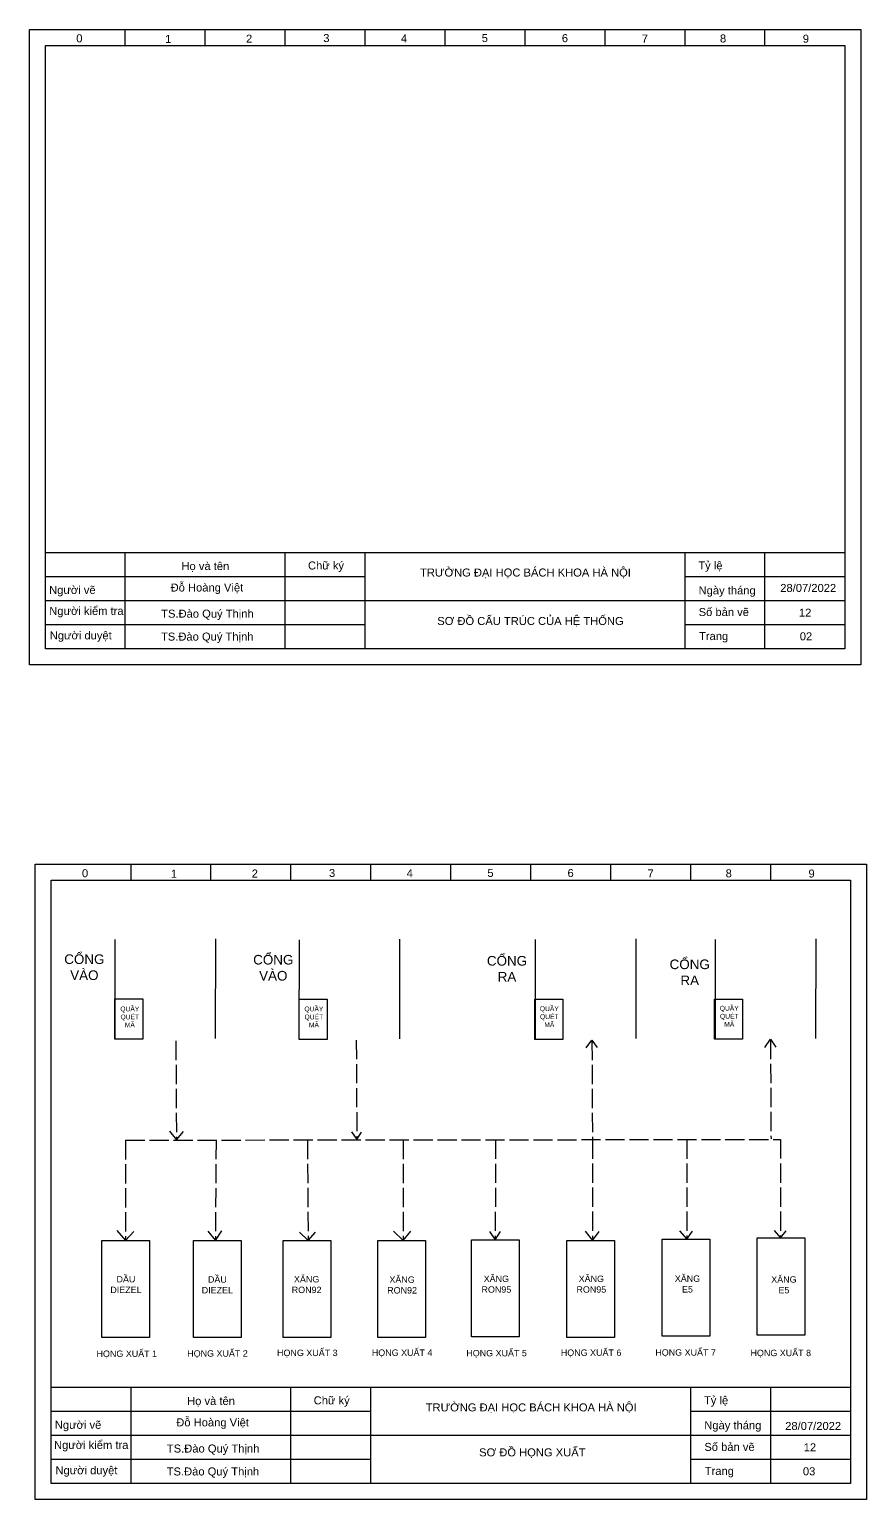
# Model space of a CAD drawing. Header units: inches. Extents: x 1923212 to 1925881, y 1073103 to 1074593.
# Drawn here: x 1923222 to 1923746, y 1073121 to 1074040 of the extents above; entities that cross this region are included whole.
import ezdxf

# ---------------------------------------------------------------- set-up
doc = ezdxf.new("R2010")
doc.units = ezdxf.units.IN
doc.header["$MEASUREMENT"] = 0
doc.linetypes.add('ACAD_ISO02W100', pattern=[15, 12, -3])
for name, color, linetype, lineweight in [('Net chu', 240, 'Continuous', 25), ('Net gach', 7, 'ACAD_ISO02W100', 25), ('Net vien', 5, 'Continuous', 25)]:
    doc.layers.add(name, color=color, linetype=linetype, lineweight=lineweight)
doc.layers.add('WIRES', color=7, linetype='Continuous')
doc.styles.get("Standard").update_dxf_attribs({"font": 'arial.ttf'})

msp = doc.modelspace()

# ---------------------------------------------------------------- linework, layer by layer
at = {"layer": 'Net gach'}
for p, q in [((1923314.11, 1073407.86), (1923314.42, 1073346.1)), ((1923426.93, 1073408.43), (1923427.24, 1073346.67)), ((1923574.28, 1073407.92), (1923574.59, 1073346.16)), ((1923685.95, 1073408.5), (1923686.26, 1073346.74)), ((1923282.69, 1073345.86), (1923692.21, 1073346.28)), ((1923282.69, 1073345.86), (1923282.69, 1073283.19)), ((1923339.24, 1073345.92), (1923338.82, 1073283.19)), ((1923396.36, 1073345.98), (1923396.78, 1073283.19)), ((1923456.23, 1073346.04), (1923456.23, 1073283.19)), ((1923513.99, 1073346.1), (1923513.82, 1073283.59)), ((1923574.58, 1073346.16), (1923574.58, 1073283.19)), ((1923633.67, 1073346.22), (1923633.67, 1073283.99)), ((1923692.21, 1073346.28), (1923692.21, 1073284.79))]:
    msp.add_line(p, q, dxfattribs=at)
at = {"layer": 'Net vien'}
for p, q in [((1923282.49, 1074029.94), (1923282.49, 1074039.94)), ((1923332.49, 1074029.94), (1923332.49, 1074039.94)), ((1923382.49, 1074029.94), (1923382.49, 1074039.94)), ((1923432.49, 1074029.94), (1923432.49, 1074039.94)), ((1923482.49, 1074029.94), (1923482.49, 1074039.94)), ((1923532.49, 1074029.94), (1923532.49, 1074039.94)), ((1923582.49, 1074029.94), (1923582.49, 1074039.94)), ((1923632.49, 1074029.94), (1923632.49, 1074039.94)), ((1923632.49, 1074029.94), (1923632.49, 1074039.94)), ((1923632.49, 1074029.94), (1923632.49, 1074039.94)), ((1923632.49, 1074029.94), (1923632.49, 1074039.94)), ((1923632.49, 1074029.94), (1923632.49, 1074039.94)), ((1923632.49, 1074029.94), (1923632.49, 1074039.94)), ((1923632.49, 1074029.94), (1923632.49, 1074039.94)), ((1923632.49, 1074029.94), (1923632.49, 1074039.94)), ((1923682.49, 1074029.94), (1923682.49, 1074039.94)), ((1923232.49, 1073652.94), (1923232.49, 1074029.94)), ((1923232.49, 1074029.94), (1923732.49, 1074029.94)), ((1923732.49, 1074029.94), (1923732.49, 1073652.94)), ((1923732.49, 1073712.94), (1923232.49, 1073712.94)), ((1923282.49, 1073652.94), (1923282.49, 1073712.94)), ((1923382.49, 1073652.94), (1923382.49, 1073712.94)), ((1923432.49, 1073652.94), (1923432.49, 1073712.94)), ((1923632.49, 1073652.94), (1923632.49, 1073712.94)), ((1923682.49, 1073652.94), (1923682.49, 1073712.94)), ((1923432.49, 1073697.94), (1923232.49, 1073697.94)), ((1923732.49, 1073697.94), (1923632.49, 1073697.94)), ((1923732.49, 1073682.94), (1923232.49, 1073682.94)), ((1923432.49, 1073667.94), (1923232.49, 1073667.94)), ((1923732.49, 1073667.94), (1923632.49, 1073667.94)), ((1923732.49, 1073652.94), (1923232.49, 1073652.94)), ((1923732.49, 1073652.94), (1923232.49, 1073652.94)), ((1923286.05, 1073508.24), (1923286.05, 1073518.24)), ((1923336.05, 1073508.24), (1923336.05, 1073518.24)), ((1923386.05, 1073508.24), (1923386.05, 1073518.24)), ((1923436.05, 1073508.24), (1923436.05, 1073518.24)), ((1923486.05, 1073508.24), (1923486.05, 1073518.24)), ((1923536.05, 1073508.24), (1923536.05, 1073518.24)), ((1923586.05, 1073508.24), (1923586.05, 1073518.24)), ((1923636.05, 1073508.24), (1923636.05, 1073518.24)), ((1923636.05, 1073508.24), (1923636.05, 1073518.24)), ((1923636.05, 1073508.24), (1923636.05, 1073518.24)), ((1923636.05, 1073508.24), (1923636.05, 1073518.24)), ((1923636.05, 1073508.24), (1923636.05, 1073518.24)), ((1923636.05, 1073508.24), (1923636.05, 1073518.24)), ((1923636.05, 1073508.24), (1923636.05, 1073518.24)), ((1923636.05, 1073508.24), (1923636.05, 1073518.24)), ((1923686.05, 1073508.24), (1923686.05, 1073518.24)), ((1923236.05, 1073131.24), (1923236.05, 1073508.24)), ((1923236.05, 1073508.24), (1923736.05, 1073508.24)), ((1923736.05, 1073508.24), (1923736.05, 1073131.24)), ((1923736.05, 1073191.24), (1923236.05, 1073191.24)), ((1923286.05, 1073131.24), (1923286.05, 1073191.24)), ((1923386.05, 1073131.24), (1923386.05, 1073191.24)), ((1923436.05, 1073131.24), (1923436.05, 1073191.24)), ((1923636.05, 1073131.24), (1923636.05, 1073191.24)), ((1923686.05, 1073131.24), (1923686.05, 1073191.24)), ((1923436.05, 1073176.24), (1923236.05, 1073176.24)), ((1923736.05, 1073176.24), (1923636.05, 1073176.24)), ((1923736.05, 1073161.24), (1923236.05, 1073161.24)), ((1923436.05, 1073146.24), (1923236.05, 1073146.24)), ((1923736.05, 1073146.24), (1923636.05, 1073146.24)), ((1923736.05, 1073131.24), (1923236.05, 1073131.24)), ((1923736.05, 1073131.24), (1923236.05, 1073131.24))]:
    msp.add_line(p, q, dxfattribs=at)
for points in [[(1923222.49, 1073642.94), (1923222.49, 1074039.94), (1923742.49, 1074039.94), (1923742.49, 1073642.94), (1923222.49, 1073642.94)], [(1923226.05, 1073121.24), (1923226.05, 1073518.24), (1923746.05, 1073518.24), (1923746.05, 1073121.24), (1923226.05, 1073121.24)]]:
    msp.add_lwpolyline(points, close=True, dxfattribs=at)
at = {"layer": 'WIRES'}
for p, q in [((1923275.99, 1073471.29), (1923275.88, 1073409)), ((1923275.99, 1073471.29), (1923275.88, 1073409)), ((1923338.88, 1073471.67), (1923338.77, 1073409.38)), ((1923391.1, 1073471.05), (1923391, 1073408.77)), ((1923391.1, 1073471.05), (1923391, 1073408.77)), ((1923453.99, 1073471.44), (1923453.89, 1073409.15)), ((1923538.86, 1073471.21), (1923538.75, 1073408.92)), ((1923538.86, 1073471.21), (1923538.75, 1073408.92)), ((1923601.75, 1073471.59), (1923601.64, 1073409.3)), ((1923651.37, 1073471.21), (1923651.26, 1073408.92)), ((1923651.37, 1073471.21), (1923651.26, 1073408.92)), ((1923714.26, 1073471.59), (1923714.15, 1073409.3)), ((1923570.64, 1073403.5), (1923574.3, 1073408.4)), ((1923574.3, 1073408.4), (1923577.65, 1073403.7)), ((1923682.35, 1073403.83), (1923685.88, 1073408.87)), ((1923685.88, 1073408.87), (1923689.28, 1073403.91)), ((1923310.07, 1073351.56), (1923314.42, 1073346.1)), ((1923314.42, 1073346.1), (1923318.8, 1073351.27)), ((1923423.92, 1073351.05), (1923427.25, 1073346.29)), ((1923427.25, 1073346.29), (1923430.2, 1073350.93)), ((1923277.24, 1073289.37), (1923282.69, 1073283.19)), ((1923282.69, 1073283.19), (1923287.76, 1073288.83)), ((1923334.07, 1073289.03), (1923338.82, 1073283.19)), ((1923338.82, 1073283.19), (1923342.76, 1073289.1)), ((1923391.47, 1073288.41), (1923396.78, 1073283.19)), ((1923396.78, 1073283.19), (1923401.4, 1073288.34)), ((1923450.26, 1073288.89), (1923456.23, 1073283.19)), ((1923456.23, 1073283.19), (1923460.93, 1073288.96)), ((1923510.12, 1073288.79), (1923513.82, 1073283.59)), ((1923513.82, 1073283.59), (1923517.02, 1073288.84)), ((1923569.95, 1073289.07), (1923574.58, 1073283.19)), ((1923574.58, 1073283.19), (1923578.85, 1073288.83)), ((1923628.98, 1073289.18), (1923633.67, 1073283.99)), ((1923633.67, 1073283.99), (1923637.11, 1073288.89)), ((1923688.33, 1073289.3), (1923692.21, 1073284.79)), ((1923692.21, 1073284.79), (1923695.74, 1073289.21))]:
    msp.add_line(p, q, dxfattribs=at)
for points in [[(1923275.93, 1073434.11), (1923293.41, 1073434.11), (1923293.41, 1073408.98), (1923275.93, 1073408.98)], [(1923275.93, 1073434.11), (1923293.41, 1073434.11), (1923293.41, 1073408.98), (1923275.93, 1073408.98)], [(1923391.13, 1073433.93), (1923408.62, 1073433.93), (1923408.62, 1073408.8), (1923391.13, 1073408.8)], [(1923538.65, 1073433.87), (1923556.13, 1073433.87), (1923556.13, 1073408.73), (1923538.65, 1073408.73)], [(1923651, 1073434.05), (1923668.49, 1073434.05), (1923668.49, 1073408.91), (1923651, 1073408.91)], [(1923267.87, 1073283.19), (1923297.64, 1073283.19), (1923297.64, 1073222.46), (1923267.87, 1073222.46)], [(1923267.87, 1073283.19), (1923297.64, 1073283.19), (1923297.64, 1073222.46), (1923267.87, 1073222.46)], [(1923325.13, 1073283.19), (1923354.91, 1073283.19), (1923354.91, 1073222.46), (1923325.13, 1073222.46)], [(1923381.2, 1073283.19), (1923410.97, 1073283.19), (1923410.97, 1073222.46), (1923381.2, 1073222.46)], [(1923440.47, 1073283.19), (1923470.24, 1073283.19), (1923470.24, 1073222.46), (1923440.47, 1073222.46)], [(1923498.93, 1073283.59), (1923528.71, 1073283.59), (1923528.71, 1073222.86), (1923498.93, 1073222.86)], [(1923558.6, 1073283.19), (1923588.38, 1073283.19), (1923588.38, 1073222.46), (1923558.6, 1073222.46)], [(1923618.27, 1073283.99), (1923648.04, 1073283.99), (1923648.04, 1073223.26), (1923618.27, 1073223.26)], [(1923677.54, 1073284.79), (1923707.31, 1073284.79), (1923707.31, 1073224.06), (1923677.54, 1073224.06)]]:
    msp.add_lwpolyline(points, close=True, dxfattribs=at)

# ---------------------------------------------------------------- texts
at = {"layer": 'Net chu', "char_height": 5, "attachment_point": 1}
for s, width, insert in [('0', 5.5431, (1923251.81, 1074036.86)), ('1', 5.5431, (1923307.35, 1074036.48)), ('2', 5.5431, (1923357.96, 1074036.67)), ('3', 5.5431, (1923406.28, 1074037.03)), ('4', 5.5431, (1923454.84, 1074036.83)), ('5', 5.5431, (1923505.36, 1074037.03)), ('6', 5.5431, (1923555.45, 1074036.98)), ('7', 5.5431, (1923605.46, 1074036.72)), ('8', 5.5431, (1923654.33, 1074036.78)), ('9', 5.5431, (1923706.14, 1074036.65)), ('\\pxql;Tỷ lệ', 33.3231, (1923640.78, 1073707.5)), ('\\pxqc;Họ và tên', 58.6836, (1923303.19, 1073707.08)), ('\\pxqc;Chữ ký', 33.3231, (1923391.32, 1073707.45)), ('\\pxqc;TRƯỜNG ĐẠI HỌC BÁCH KHOA HÀ NỘI', 142.8898, (1923461.27, 1073703.05)), ('\\pxql;Người vẽ', 41.5076, (1923234.85, 1073692.16)), ('\\pxqc;Đỗ Hoàng Việt', 92.8933, (1923287.06, 1073693.68)), ('\\pxql;Ngày tháng', 36.6969, (1923640.97, 1073691.89)), ('28/07/2022', 6.1952, (1923692.05, 1073693.42)), ('Người kiểm tra', 49.6065, (1923234.92, 1073679.06)), ('\\pxqc;TS.Đào Quý Thịnh', 58.5505, (1923304.55, 1073677.35)), ('SƠ ĐỒ CẤU TRÚC CỦA HỆ THỐNG', 146.174, (1923477.55, 1073672.77)), ('\\pxql;Số bản vẽ', 33.3231, (1923641.02, 1073678.36)), ('12', 6.1952, (1923703.71, 1073677.95)), ('\\pxql;Người duyệt', 41.5076, (1923235.24, 1073663.76)), ('\\pxqc;TS.Đào Quý Thịnh', 58.5505, (1923304.44, 1073663.02)), ('\\pxql;Trang', 33.3231, (1923641.25, 1073663.35)), ('02', 6.1952, (1923704.25, 1073663.2)), ('0', 5.5431, (1923255.37, 1073515.15)), ('2', 5.5431, (1923361.52, 1073514.97)), ('3', 5.5431, (1923409.83, 1073515.32)), ('4', 5.5431, (1923458.4, 1073515.13)), ('5', 5.5431, (1923508.91, 1073515.32)), ('6', 5.5431, (1923559, 1073515.27)), ('7', 5.5431, (1923609.01, 1073515.02)), ('8', 5.5431, (1923657.88, 1073515.07)), ('9', 5.5431, (1923709.7, 1073514.94)), ('1', 5.5431, (1923310.91, 1073514.78)), ('\\pxqc;Họ và tên', 58.6836, (1923306.74, 1073185.38)), ('\\pxqc;Chữ ký', 33.3231, (1923394.87, 1073185.75)), ('\\pxql;Tỷ lệ', 33.3231, (1923644.34, 1073185.8)), ('\\pxqc;TRƯỜNG ĐẠI HỌC BÁCH KHOA HÀ NỘI', 142.8898, (1923464.82, 1073181.35)), ('\\pxql;Người vẽ', 41.5076, (1923238.41, 1073170.46)), ('\\pxqc;Đỗ Hoàng Việt', 92.8933, (1923290.61, 1073171.98)), ('\\pxql;Ngày tháng', 36.6969, (1923644.53, 1073170.19)), ('28/07/2022', 6.1952, (1923695.13, 1073169.75)), ('Người kiểm tra', 49.6065, (1923237.89, 1073157.88)), ('\\pxql;Số bản vẽ', 33.3231, (1923644.57, 1073156.66)), ('\\pxqc;TS.Đào Quý Thịnh', 58.5505, (1923308.11, 1073155.65)), ('\\pxqc;SƠ ĐỒ HỌNG XUẤT ', 146.174, (1923463.91, 1073153.25)), ('12', 6.1952, (1923706.7, 1073156.41)), ('\\pxql;Người duyệt', 41.5076, (1923238.79, 1073142.06)), ('\\pxqc;TS.Đào Quý Thịnh', 58.5505, (1923308, 1073141.32)), ('\\pxql;Trang', 33.3231, (1923644.81, 1073141.64)), ('03', 6.1952, (1923706.2, 1073141.41))]:
    msp.add_mtext_dynamic_manual_height_columns(s, width=width, gutter_width=25, heights=[0], dxfattribs=dict(at, insert=insert))
at = {"layer": 'WIRES', "color": 150, "attachment_point": 1}
for s, width, insert, char_height in [('\\pxqc;CỔNG VÀO', 28.7664, (1923242.49, 1073461.93), 6), ('\\pxqc;CỔNG VÀO', 28.7664, (1923360.63, 1073461.59), 6), ('\\pxqc;CỔNG RA', 28.7664, (1923506.78, 1073460.92), 6), ('\\pxqc;CỔNG RA', 28.7664, (1923621.05, 1073458.72), 6), ('\\pxqc;QUẦY QUÉT MÃ', 12.6233, (1923278.98, 1073429.34), 3), ('\\pxqc;QUẦY QUÉT MÃ', 12.6233, (1923394.09, 1073429.34), 3), ('\\pxqc;QUẦY QUÉT MÃ', 12.6233, (1923541.33, 1073429.5), 3), ('\\pxqc;QUẦY QUÉT MÃ', 12.6233, (1923653.85, 1073429.78), 3), ('\\pxqc;DẦU\\PDIEZEL', 12.6233, (1923276.56, 1073260.96), 4), ('\\pxqc;DẦU\\PDIEZEL', 12.6233, (1923333.74, 1073260.76), 4), ('\\pxqc;XĂNG\\PRON92', 23.2824, (1923384.22, 1073260.95), 4), ('\\pxqc;XĂNG\\PRON92', 23.2824, (1923443.91, 1073260.69), 4), ('\\pxqc;XĂNG\\PRON95', 23.2824, (1923502.87, 1073261.19), 4), ('\\pxqc;XĂNG\\PRON95', 23.2824, (1923562.26, 1073261.2), 4), ('\\pxqc;XĂNG\\PE5', 23.2824, (1923622.38, 1073261.31), 4), ('\\pxqc;XĂNG\\PE5', 23.2824, (1923682.7, 1073260.79), 4), ('\\pxqc;HỌNG XUẤT 1', 40.6054, (1923263.11, 1073214.4), 4), ('\\pxqc;HỌNG XUẤT 2', 40.6054, (1923319.84, 1073214.55), 4), ('\\pxqc;HỌNG XUẤT 3', 40.6054, (1923375.99, 1073214.91), 4), ('\\pxqc;HỌNG XUẤT 4', 40.6054, (1923435.26, 1073215.05), 4), ('\\pxqc;HỌNG XUẤT 5', 40.6054, (1923494.35, 1073214.76), 4), ('\\pxqc;HỌNG XUẤT 6', 40.6054, (1923553.44, 1073215.05), 4), ('\\pxqc;HỌNG XUẤT 7', 40.6054, (1923612.56, 1073215.18), 4), ('\\pxqc;HỌNG XUẤT 8', 40.6054, (1923672.06, 1073214.87), 4)]:
    msp.add_mtext_dynamic_manual_height_columns(s, width=width, gutter_width=25, heights=[0], dxfattribs=dict(at, insert=insert, char_height=char_height))

doc.saveas('drawing.dxf')
